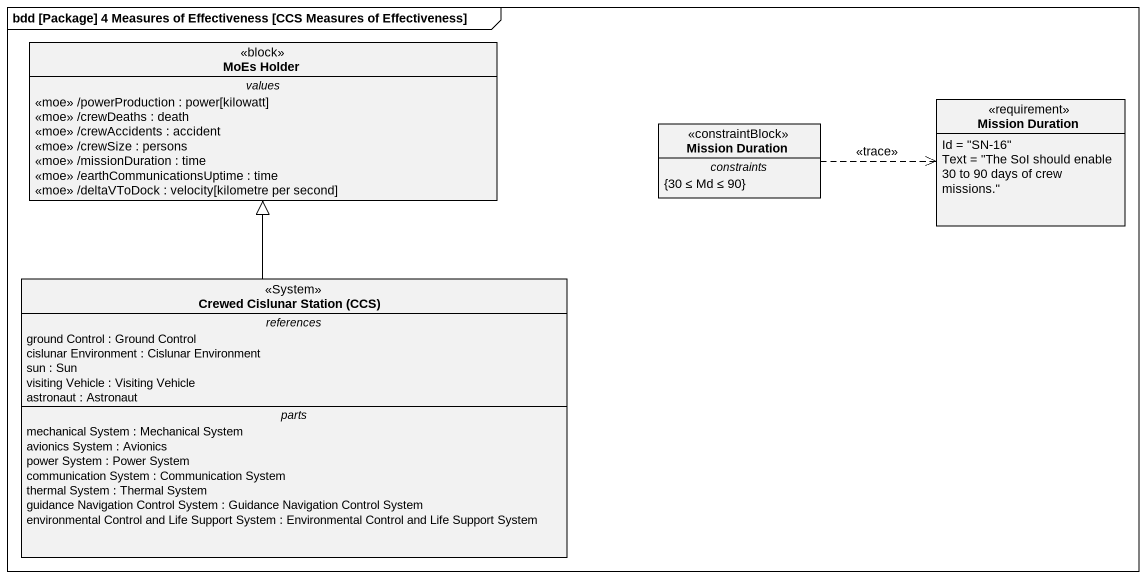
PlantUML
@startuml
mainframe bdd [Package] 4 Measures of Effectiveness [CCS Measures of Effectiveness]
hide circle
hide empty members
class "MoEs Holder" as MoEs_Holder <<block>> {
  -- values --
  <<moe>> /powerProduction : power[kilowatt]
  <<moe>> /crewDeaths : death
  <<moe>> /crewAccidents : accident
  <<moe>> /crewSize : persons
  <<moe>> /missionDuration : time
  <<moe>> /earthCommunicationsUptime : time
  <<moe>> /deltaVToDock : velocity[kilometre per second]
}
class "Mission Duration" as Mission_Duration <<requirement>> {
  Id = "SN-16"
  Text = "The SoI should enable 30 to 90 days of crew missions."
}
class "Mission Duration" as Mission_Duration_2 <<constraintBlock>> {
  -- constraints --
  {30 ≤ Md ≤ 90}
}
class "Crewed Cislunar Station (CCS)" as Crewed_Cislunar_Station_CCS <<System>> {
  -- references --
  ground Control : Ground Control
  cislunar Environment : Cislunar Environment
  sun : Sun
  visiting Vehicle : Visiting Vehicle
  astronaut : Astronaut
  -- parts --
  mechanical System : Mechanical System
  avionics System : Avionics
  power System : Power System
  communication System : Communication System
  thermal System : Thermal System
  guidance Navigation Control System : Guidance Navigation Control System
  environmental Control and Life Support System : Environmental Control and Life Support System
}
Mission_Duration_2 .right.> Mission_Duration : <<trace>>
Crewed_Cislunar_Station_CCS -up-|> MoEs_Holder
@enduml
